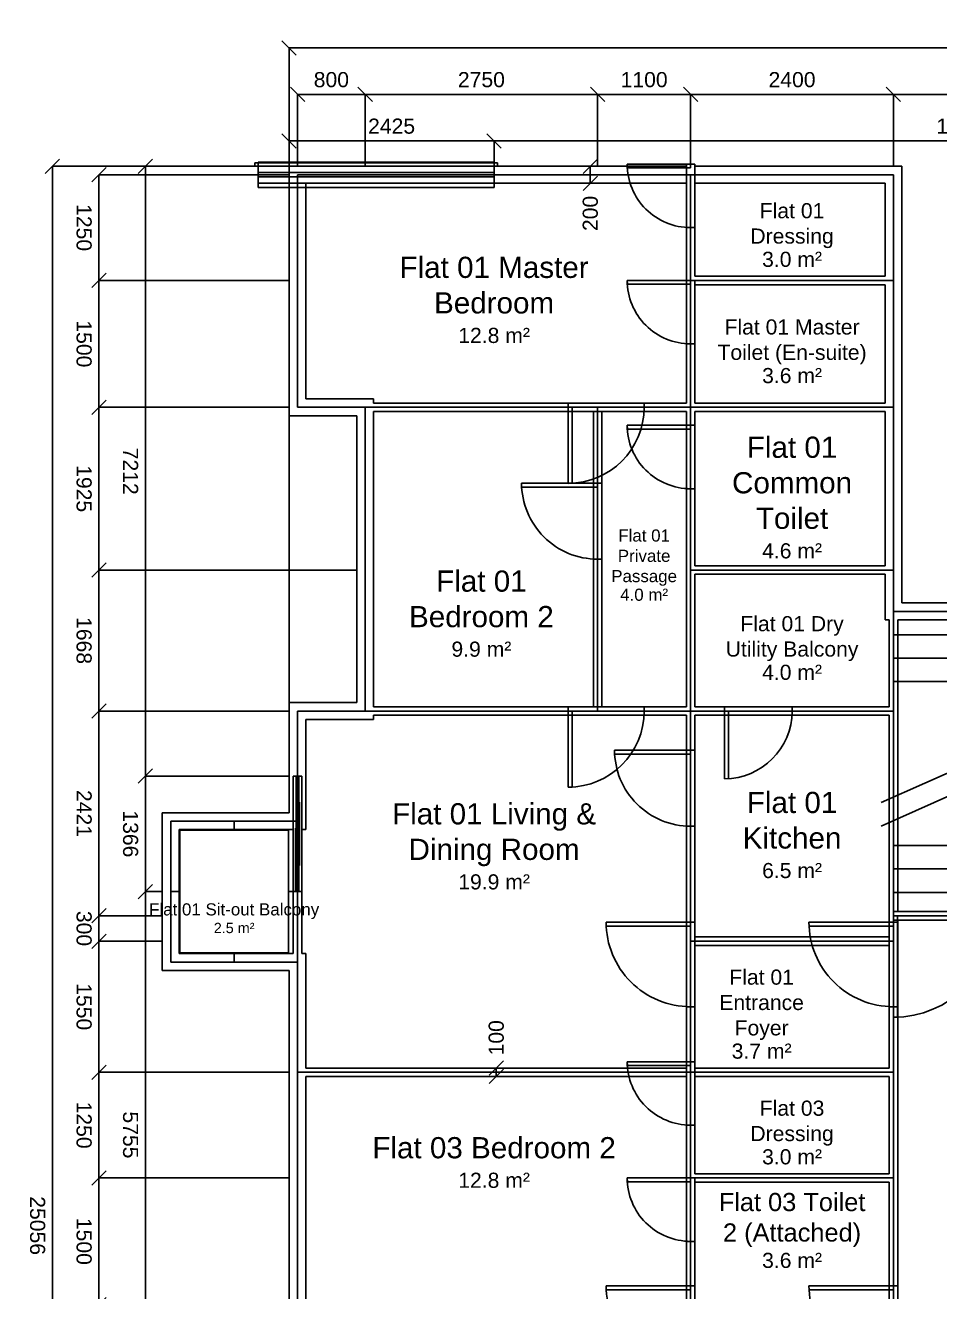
# Model space of a CAD drawing. Header units: millimetres. Extents: x 22480 to 47520, y -48748 to -20305.
# Drawn here: x 22480 to 33296, y -35281 to -20305 of the extents above; entities that cross this region are included whole.
import ezdxf
from ezdxf.enums import TextEntityAlignment as Align

# ---------------------------------------------------------------- set-up
doc = ezdxf.new("R2010")
doc.units = ezdxf.units.MM
for name, color, linetype in [('A-ANNO-DIMS', 2, 'CONTINUOUS'), ('A-ANNO-TEXT', 6, 'CONTINUOUS'), ('A-DOOR', 4, 'CONTINUOUS'), ('A-FLOR', 8, 'CONTINUOUS'), ('A-FLOR-BALC', 8, 'CONTINUOUS'), ('A-FLOR-STRS', 3, 'CONTINUOUS'), ('A-GLAZ', 5, 'CONTINUOUS'), ('A-WALL-EXTR', 7, 'CONTINUOUS'), ('A-WALL-INTR', 7, 'CONTINUOUS')]:
    doc.layers.add(name, color=color, linetype=linetype)
doc.styles.get("Standard").update_dxf_attribs({"font": 'arial.ttf'})
doc.dimstyles.new('ARCHLANG', dxfattribs={"dimtxt": 179, "dimasz": 0.18, "dimexe": 0.18, "dimexo": 0, "dimgap": 0.09, "dimtad": 0, "dimtih": 1, "dimtoh": 1, "dimdec": 0, "dimzin": 0, "dimdsep": 46, "dimtsz": 120, "dimcen": 0.09, "dimadec": 0, "dimazin": 0, "dimtfac": 1, "dimtdec": 4, "dimtofl": 0, "dimtmove": 0, "dimatfit": 3, "dimfxl": 1, "dimtolj": 1, "dimtzin": 0, "dimarcsym": 0})

# ---------------------------------------------------------------- blocks, each defined once
blk = doc.blocks.new('DOOR-HINGED-1000')
at = {"layer": 'A-DOOR'}
for p, q in [((500, 50), (-500, 50)), ((-500, 50), (-500, -50)), ((-500, 0), (-500, -1000)), ((-453.2, 0), (-500, 0)), ((-453.2, -998.9043), (-453.2, 0)), ((500, -50), (500, 50)), ((-500, -50), (500, -50)), ((-500, -1000), (-453.2, -998.9043))]:
    blk.add_line(p, q, dxfattribs=at)
blk.add_arc((-500, 0), 1000, 270, 0, dxfattribs=at)
blk = doc.blocks.new('DOOR-HINGED-900')
at = {"layer": 'A-DOOR'}
for p, q in [((450, 50), (-450, 50)), ((-450, 50), (-450, -50)), ((-450, 0), (-450, -900)), ((-403.2, 0), (-450, 0)), ((-403.2, -898.7824), (-403.2, 0)), ((450, -50), (450, 50)), ((-450, -50), (450, -50)), ((-450, -900), (-403.2, -898.7824))]:
    blk.add_line(p, q, dxfattribs=at)
blk.add_arc((-450, 0), 900, 270, 0, dxfattribs=at)
blk = doc.blocks.new('DOOR-HINGED-800')
at = {"layer": 'A-DOOR'}
for p, q in [((400, 50), (-400, 50)), ((-400, 50), (-400, -50)), ((-400, 0), (-400, -800)), ((-353.2, 0), (-400, 0)), ((-353.2, -798.6299), (-353.2, 0)), ((400, -50), (400, 50)), ((-400, -50), (400, -50)), ((-400, -800), (-353.2, -798.6299))]:
    blk.add_line(p, q, dxfattribs=at)
blk.add_arc((-400, 0), 800, 270, 0, dxfattribs=at)
blk = doc.blocks.new('DOOR-HINGED-750')
at = {"layer": 'A-DOOR'}
for p, q in [((375, 50), (-375, 50)), ((-375, 50), (-375, -50)), ((-375, 0), (-375, -750)), ((-330, 0), (-375, 0)), ((-330, -748.6488), (-330, 0)), ((375, -50), (375, 50)), ((-375, -50), (375, -50)), ((-375, -750), (-330, -748.6488))]:
    blk.add_line(p, q, dxfattribs=at)
blk.add_arc((-375, 0), 750, 270, 0, dxfattribs=at)
blk = doc.blocks.new('DOOR-SLIDING-1366')
at = {"layer": 'A-DOOR'}
for p, q in [((683, 50), (-683, 50)), ((-683, 50), (-683, -50)), ((-683, 15), (683, 15)), ((-375.65, 25), (375.65, 25)), ((-375.65, 5), (-375.65, 25)), ((375.65, 5), (-375.65, 5)), ((375.65, 25), (375.65, 5)), ((683, -50), (683, 50)), ((-683, -15), (683, -15)), ((-683, -50), (683, -50)), ((-68.3, -5), (683, -5)), ((-68.3, -25), (-68.3, -5)), ((683, -25), (-68.3, -25)), ((683, -5), (683, -25))]:
    blk.add_line(p, q, dxfattribs=at)
blk = doc.blocks.new('DOOR-HINGED-1200')
at = {"layer": 'A-DOOR'}
for p, q in [((600, 50), (-600, 50)), ((-600, 50), (-600, -50)), ((-600, 0), (-600, -1200)), ((-553.2, 0), (-600, 0)), ((-553.2, -1199.0871), (-553.2, 0)), ((600, -50), (600, 50)), ((-600, -50), (600, -50)), ((-600, -1200), (-553.2, -1199.0871))]:
    blk.add_line(p, q, dxfattribs=at)
blk.add_arc((-600, 0), 1200, 270, 0, dxfattribs=at)
blk = doc.blocks.new('WINDOW-2790')
at = {"layer": 'A-GLAZ'}
for p, q in [((1395, 150), (-1395, 150)), ((-1395, 150), (-1395, -150)), ((1395, -150), (1395, 150)), ((-1435, 100), (-1435, 140)), ((-1435, 140), (1435, 140)), ((1435, 100), (-1435, 100)), ((-1395, 100), (1395, 100)), ((-1395, 25), (1395, 25)), ((1435, 140), (1435, 100)), ((-1395, -25), (1395, -25)), ((-1395, -100), (1395, -100)), ((-1395, -150), (1395, -150))]:
    blk.add_line(p, q, dxfattribs=at)
blk = doc.blocks.new('*D15')
at = {"layer": 'A-ANNO-DIMS'}
for p, q in [((23815.1472, -22056.8528), (23984.8528, -21887.1472)), ((25600, -21972), (23900, -21972)), ((23900, -21972), (23900, -29184)), ((23815.1472, -29268.8528), (23984.8528, -29099.1472)), ((25600, -29184), (23900, -29184))]:
    blk.add_line(p, q, dxfattribs=at)
blk.add_text('7212', height=179, rotation=270, dxfattribs=at).set_placement((23725, -25578), align=Align.MIDDLE_CENTER)
blk = doc.blocks.new('*D16')
at = {"layer": 'A-ANNO-DIMS'}
for p, q in [((23815.1472, -29268.8528), (23984.8528, -29099.1472)), ((25600, -29184), (23900, -29184)), ((23900, -29184), (23900, -30550)), ((23815.1472, -30634.8528), (23984.8528, -30465.1472)), ((24100, -30550), (23900, -30550))]:
    blk.add_line(p, q, dxfattribs=at)
blk.add_text('1366', height=179, rotation=270, dxfattribs=at).set_placement((23725, -29867), align=Align.MIDDLE_CENTER)
blk = doc.blocks.new('*D17')
at = {"layer": 'A-ANNO-DIMS'}
for p, q in [((23815.1472, -30634.8528), (23984.8528, -30465.1472)), ((24100, -30550), (23900, -30550)), ((23900, -30550), (23900, -36305)), ((23815.1472, -36389.8528), (23984.8528, -36220.1472)), ((25600, -36305), (23900, -36305))]:
    blk.add_line(p, q, dxfattribs=at)
blk.add_text('5755', height=179, rotation=270, dxfattribs=at).set_placement((23725, -33427.5), align=Align.MIDDLE_CENTER)
blk = doc.blocks.new('*D20')
at = {"layer": 'A-ANNO-DIMS'}
for p, q in [((23265.1472, -22156.8528), (23434.8528, -21987.1472)), ((25600, -22072), (23350, -22072)), ((23350, -22072), (23350, -23322)), ((23265.1472, -23406.8528), (23434.8528, -23237.1472)), ((25600, -23322), (23350, -23322))]:
    blk.add_line(p, q, dxfattribs=at)
blk.add_text('1250', height=179, rotation=270, dxfattribs=at).set_placement((23175, -22697), align=Align.MIDDLE_CENTER)
blk = doc.blocks.new('*D21')
at = {"layer": 'A-ANNO-DIMS'}
for p, q in [((23265.1472, -23406.8528), (23434.8528, -23237.1472)), ((25600, -23322), (23350, -23322)), ((23350, -23322), (23350, -24822)), ((23265.1472, -24906.8528), (23434.8528, -24737.1472)), ((25600, -24822), (23350, -24822))]:
    blk.add_line(p, q, dxfattribs=at)
blk.add_text('1500', height=179, rotation=270, dxfattribs=at).set_placement((23175, -24072), align=Align.MIDDLE_CENTER)
blk = doc.blocks.new('*D22')
at = {"layer": 'A-ANNO-DIMS'}
for p, q in [((23265.1472, -24906.8528), (23434.8528, -24737.1472)), ((25600, -24822), (23350, -24822)), ((23350, -24822), (23350, -26747)), ((23265.1472, -26831.8528), (23434.8528, -26662.1472)), ((26400, -26747), (23350, -26747))]:
    blk.add_line(p, q, dxfattribs=at)
blk.add_text('1925', height=179, rotation=270, dxfattribs=at).set_placement((23175, -25784.5), align=Align.MIDDLE_CENTER)
blk = doc.blocks.new('*D23')
at = {"layer": 'A-ANNO-DIMS'}
for p, q in [((23265.1472, -26831.8528), (23434.8528, -26662.1472)), ((26400, -26747), (23350, -26747)), ((23350, -26747), (23350, -28415)), ((23265.1472, -28499.8528), (23434.8528, -28330.1472)), ((25600, -28415), (23350, -28415))]:
    blk.add_line(p, q, dxfattribs=at)
blk.add_text('1668', height=179, rotation=270, dxfattribs=at).set_placement((23175, -27581), align=Align.MIDDLE_CENTER)
blk = doc.blocks.new('*D24')
at = {"layer": 'A-ANNO-DIMS'}
for p, q in [((23265.1472, -28499.8528), (23434.8528, -28330.1472)), ((25600, -28415), (23350, -28415)), ((23350, -28415), (23350, -30836)), ((23265.1472, -30920.8528), (23434.8528, -30751.1472)), ((24100, -30836), (23350, -30836))]:
    blk.add_line(p, q, dxfattribs=at)
blk.add_text('2421', height=179, rotation=270, dxfattribs=at).set_placement((23175, -29625.5), align=Align.MIDDLE_CENTER)
blk = doc.blocks.new('*D25')
at = {"layer": 'A-ANNO-DIMS'}
for p, q in [((23265.1472, -30920.8528), (23434.8528, -30751.1472)), ((24100, -30836), (23350, -30836)), ((23350, -30836), (23350, -31136)), ((23265.1472, -31220.8528), (23434.8528, -31051.1472)), ((24100, -31136), (23350, -31136))]:
    blk.add_line(p, q, dxfattribs=at)
blk.add_text('300', height=179, rotation=270, dxfattribs=at).set_placement((23175, -30986), align=Align.MIDDLE_CENTER)
blk = doc.blocks.new('*D26')
at = {"layer": 'A-ANNO-DIMS'}
for p, q in [((23265.1472, -31220.8528), (23434.8528, -31051.1472)), ((24100, -31136), (23350, -31136)), ((23350, -31136), (23350, -32686)), ((23265.1472, -32770.8528), (23434.8528, -32601.1472)), ((25600, -32686), (23350, -32686))]:
    blk.add_line(p, q, dxfattribs=at)
blk.add_text('1550', height=179, rotation=270, dxfattribs=at).set_placement((23175, -31911), align=Align.MIDDLE_CENTER)
blk = doc.blocks.new('*D27')
at = {"layer": 'A-ANNO-DIMS'}
for p, q in [((23265.1472, -32770.8528), (23434.8528, -32601.1472)), ((25600, -32686), (23350, -32686)), ((23350, -32686), (23350, -33936)), ((23265.1472, -34020.8528), (23434.8528, -33851.1472)), ((25600, -33936), (23350, -33936))]:
    blk.add_line(p, q, dxfattribs=at)
blk.add_text('1250', height=179, rotation=270, dxfattribs=at).set_placement((23175, -33311), align=Align.MIDDLE_CENTER)
blk = doc.blocks.new('*D28')
at = {"layer": 'A-ANNO-DIMS'}
for p, q in [((23265.1472, -34020.8528), (23434.8528, -33851.1472)), ((25600, -33936), (23350, -33936)), ((23350, -33936), (23350, -35436)), ((23265.1472, -35520.8528), (23434.8528, -35351.1472)), ((25600, -35436), (23350, -35436))]:
    blk.add_line(p, q, dxfattribs=at)
blk.add_text('1500', height=179, rotation=270, dxfattribs=at).set_placement((23175, -34686), align=Align.MIDDLE_CENTER)
blk = doc.blocks.new('*D36')
at = {"layer": 'A-ANNO-DIMS'}
for p, q in [((22715.1472, -22056.8528), (22884.8528, -21887.1472)), ((25600, -21972), (22800, -21972)), ((22800, -21972), (22800, -47028)), ((22715.1472, -47112.8528), (22884.8528, -46943.1472)), ((25600, -47028), (22800, -47028))]:
    blk.add_line(p, q, dxfattribs=at)
blk.add_text('25056', height=179, rotation=270, dxfattribs=at).set_placement((22625, -34500), align=Align.MIDDLE_CENTER)
blk = doc.blocks.new('*D37')
at = {"layer": 'A-ANNO-DIMS'}
for p, q in [((25515.1472, -21587.1472), (25684.8528, -21756.8528)), ((25600, -29617), (25600, -21672)), ((28025, -21672), (25600, -21672)), ((27940.1472, -21587.1472), (28109.8528, -21756.8528)), ((28025, -21972), (28025, -21672))]:
    blk.add_line(p, q, dxfattribs=at)
blk.add_text('2425', height=179, dxfattribs=at).set_placement((26812.5, -21497), align=Align.MIDDLE_CENTER)
blk = doc.blocks.new('*D38')
at = {"layer": 'A-ANNO-DIMS'}
for p, q in [((27940.1472, -21587.1472), (28109.8528, -21756.8528)), ((28025, -21972), (28025, -21672)), ((39185, -21672), (28025, -21672)), ((39100.1472, -21587.1472), (39269.8528, -21756.8528)), ((39185, -21972), (39185, -21672))]:
    blk.add_line(p, q, dxfattribs=at)
blk.add_text('11160', height=179, dxfattribs=at).set_placement((33605, -21497), align=Align.MIDDLE_CENTER)
blk = doc.blocks.new('*D41')
at = {"layer": 'A-ANNO-DIMS'}
for p, q in [((25615.1472, -21037.1472), (25784.8528, -21206.8528)), ((26415.1472, -21037.1472), (26584.8528, -21206.8528)), ((25700, -21972), (25700, -21122)), ((26500, -21122), (25700, -21122)), ((26500, -21972), (26500, -21122))]:
    blk.add_line(p, q, dxfattribs=at)
blk.add_text('800', height=179, dxfattribs=at).set_placement((26100, -20947), align=Align.MIDDLE_CENTER)
blk = doc.blocks.new('*D42')
at = {"layer": 'A-ANNO-DIMS'}
for p, q in [((26415.1472, -21037.1472), (26584.8528, -21206.8528)), ((29165.1472, -21037.1472), (29334.8528, -21206.8528)), ((26500, -21972), (26500, -21122)), ((29250, -21122), (26500, -21122)), ((29250, -21972), (29250, -21122))]:
    blk.add_line(p, q, dxfattribs=at)
blk.add_text('2750', height=179, dxfattribs=at).set_placement((27875, -20947), align=Align.MIDDLE_CENTER)
blk = doc.blocks.new('*D43')
at = {"layer": 'A-ANNO-DIMS'}
for p, q in [((29165.1472, -21037.1472), (29334.8528, -21206.8528)), ((30265.1472, -21037.1472), (30434.8528, -21206.8528)), ((29250, -21972), (29250, -21122)), ((30350, -21122), (29250, -21122)), ((30350, -21972), (30350, -21122))]:
    blk.add_line(p, q, dxfattribs=at)
blk.add_text('1100', height=179, dxfattribs=at).set_placement((29800, -20947), align=Align.MIDDLE_CENTER)
blk = doc.blocks.new('*D44')
at = {"layer": 'A-ANNO-DIMS'}
for p, q in [((30265.1472, -21037.1472), (30434.8528, -21206.8528)), ((32665.1472, -21037.1472), (32834.8528, -21206.8528)), ((30350, -21972), (30350, -21122)), ((32750, -21122), (30350, -21122)), ((32750, -21972), (32750, -21122))]:
    blk.add_line(p, q, dxfattribs=at)
blk.add_text('2400', height=179, dxfattribs=at).set_placement((31550, -20947), align=Align.MIDDLE_CENTER)
blk = doc.blocks.new('*D45')
at = {"layer": 'A-ANNO-DIMS'}
for p, q in [((32665.1472, -21037.1472), (32834.8528, -21206.8528)), ((37165.1472, -21037.1472), (37334.8528, -21206.8528)), ((32750, -21972), (32750, -21122)), ((37250, -21122), (32750, -21122)), ((37250, -21972), (37250, -21122))]:
    blk.add_line(p, q, dxfattribs=at)
blk.add_text('4500', height=179, dxfattribs=at).set_placement((35000, -20947), align=Align.MIDDLE_CENTER)
blk = doc.blocks.new('*D50')
at = {"layer": 'A-ANNO-DIMS'}
for p, q in [((25515.1472, -20487.1472), (25684.8528, -20656.8528)), ((44315.1472, -20487.1472), (44484.8528, -20656.8528)), ((25600, -29617), (25600, -20572)), ((44400, -20572), (25600, -20572)), ((44400, -29617), (44400, -20572))]:
    blk.add_line(p, q, dxfattribs=at)
blk.add_text('18800', height=179, dxfattribs=at).set_placement((35000, -20397), align=Align.MIDDLE_CENTER)
blk = doc.blocks.new('*D73')
at = {"layer": 'A-ANNO-DIMS'}
for p, q in [((28134.8528, -32551.1472), (27965.1472, -32720.8528)), ((28050, -32736), (28050, -32636)), ((28134.8528, -32651.1472), (27965.1472, -32820.8528))]:
    blk.add_line(p, q, dxfattribs=at)
blk.add_text('100', height=179, rotation=90, dxfattribs=at).set_placement((28050, -32278.5), align=Align.MIDDLE_CENTER)
blk = doc.blocks.new('*D74')
at = {"layer": 'A-ANNO-DIMS'}
for p, q in [((29247.3528, -21887.1472), (29077.6472, -22056.8528)), ((29162.5, -22172), (29162.5, -21972)), ((29247.3528, -22087.1472), (29077.6472, -22256.8528))]:
    blk.add_line(p, q, dxfattribs=at)
blk.add_text('200', height=179, rotation=90, dxfattribs=at).set_placement((29162.5, -22529.5), align=Align.MIDDLE_CENTER)

msp = doc.modelspace()

# ---------------------------------------------------------------- hatches: boundary and pattern name
at = {"layer": 'A-WALL-EXTR'}
h = msp.add_hatch(dxfattribs=at)
h.set_pattern_fill('ANSI31', color=256, style=0)
h.set_pattern_definition([])
h.paths.add_polyline_path([(24100, -29617), (25600, -29617), (25600, -28315), (26400, -28315), (26400, -24922), (25600, -24922), (25600, -22172), (25800, -22172), (25800, -24722), (26600, -24722), (26600, -28515), (25800, -28515), (25800, -29817), (25750, -29817), (25750, -29184), (25650, -29184), (25650, -29817), (24300, -29817), (24300, -31283), (25800, -31283), (25800, -36911), (25750, -36911), (25750, -36305), (25650, -36305), (25650, -36911), (24300, -36911), (24300, -38698), (25800, -38698), (25800, -40074), (26600, -40074), (26600, -44052), (25800, -44052), (25800, -46828), (25600, -46828), (25600, -43852), (26400, -43852), (26400, -40274), (25600, -40274), (25600, -38898), (24100, -38898), (24100, -36711), (25600, -36711), (25600, -31483), (24100, -31483)], flags=0)
h.paths.add_polyline_path([(28025, -21972), (30300, -21972), (30300, -22172), (28025, -22172)], flags=0)
h.paths.add_polyline_path([(28025, -46828), (32650, -46828), (32650, -40786), (35050, -40786), (35050, -39286), (37350, -39286), (37350, -46828), (39185, -46828), (39185, -47028), (37150, -47028), (37150, -40986), (32850, -40986), (32850, -47028), (28025, -47028)], flags=0)
h.paths.add_polyline_path([(30400, -21972), (32850, -21972), (32850, -27136), (37150, -27136), (37150, -21972), (39185, -21972), (39185, -22172), (37350, -22172), (37350, -28836), (35050, -28836), (35050, -27336), (32650, -27336), (32650, -22172), (30400, -22172)], flags=0)
h.paths.add_polyline_path([(35250, -27336), (35250, -28636), (37150, -28636), (37150, -27336)], flags=0)
h.paths.add_polyline_path([(35250, -39486), (35250, -40786), (37150, -40786), (37150, -39486)], flags=0)
h.paths.add_polyline_path([(41975, -21972), (44400, -21972), (44400, -24922), (43600, -24922), (43600, -28315), (44400, -28315), (44400, -29617), (45900, -29617), (45900, -31483), (44400, -31483), (44400, -36711), (45900, -36711), (45900, -38898), (44400, -38898), (44400, -40274), (43600, -40274), (43600, -43852), (44400, -43852), (44400, -47028), (41975, -47028), (41975, -46828), (44200, -46828), (44200, -44052), (43400, -44052), (43400, -40074), (44200, -40074), (44200, -38698), (45700, -38698), (45700, -36911), (44350, -36911), (44350, -36305), (44250, -36305), (44250, -36911), (44200, -36911), (44200, -31283), (45700, -31283), (45700, -29817), (44350, -29817), (44350, -29184), (44250, -29184), (44250, -29817), (44200, -29817), (44200, -28515), (43400, -28515), (43400, -24722), (44200, -24722), (44200, -22172), (41975, -22172)], flags=0)
at = {"layer": 'A-WALL-INTR'}
h = msp.add_hatch(dxfattribs=at)
h.set_pattern_fill('ANSI31', color=256, style=0)
h.set_pattern_definition([])
h.paths.add_polyline_path([(25650, -30550), (25750, -30550), (25750, -31283), (25650, -31283)], flags=0)
h.paths.add_polyline_path([(25650, -37805), (25750, -37805), (25750, -38698), (25650, -38698)], flags=0)
h.paths.add_polyline_path([(25800, -32636), (30300, -32636), (30300, -32736), (25800, -32736)], flags=0)
h.paths.add_polyline_path([(25800, -35386), (27125, -35386), (27125, -35486), (25800, -35486)], flags=0)
h.paths.add_polyline_path([(26600, -24772), (28900, -24772), (28900, -24872), (26600, -24872)], flags=0)
h.paths.add_polyline_path([(26600, -28365), (28900, -28365), (28900, -28465), (26600, -28465)], flags=0)
h.paths.add_polyline_path([(26600, -40124), (28900, -40124), (28900, -40224), (26600, -40224)], flags=0)
h.paths.add_polyline_path([(26600, -43902), (28900, -43902), (28900, -44002), (26600, -44002)], flags=0)
h.paths.add_polyline_path([(28025, -35386), (30300, -35386), (30300, -35486), (28025, -35486)], flags=0)
h.paths.add_polyline_path([(29200, -24872), (29300, -24872), (29300, -25718), (29200, -25718)], flags=0)
h.paths.add_polyline_path([(29200, -26618), (29300, -26618), (29300, -28365), (29200, -28365)], flags=0)
h.paths.add_polyline_path([(29200, -40224), (29300, -40224), (29300, -41163), (29200, -41163)], flags=0)
h.paths.add_polyline_path([(29200, -42063), (29300, -42063), (29300, -43902), (29200, -43902)], flags=0)
h.paths.add_polyline_path([(29800, -24772), (30300, -24772), (30300, -24072), (30400, -24072), (30400, -24772), (32650, -24772), (32650, -24872), (30400, -24872), (30400, -25035), (30300, -25035), (30300, -24872), (29800, -24872)], flags=0)
h.paths.add_polyline_path([(29800, -28365), (30300, -28365), (30300, -25785), (30400, -25785), (30400, -26697), (32650, -26697), (32650, -26797), (30400, -26797), (30400, -28365), (30750, -28365), (30750, -28465), (30400, -28465), (30400, -28876), (30300, -28876), (30300, -28465), (29800, -28465)], flags=0)
h.paths.add_polyline_path([(29800, -40124), (30300, -40124), (30300, -38580), (30400, -38580), (30400, -40124), (30750, -40124), (30750, -40224), (30400, -40224), (30400, -41904), (32650, -41904), (32650, -42004), (30400, -42004), (30400, -42203), (30300, -42203), (30300, -40224), (29800, -40224)], flags=0)
h.paths.add_polyline_path([(29800, -43902), (30300, -43902), (30300, -42953), (30400, -42953), (30400, -43902), (32650, -43902), (32650, -44002), (30400, -44002), (30400, -43952), (30300, -43952), (30300, -44002), (29800, -44002)], flags=0)
h.paths.add_polyline_path([(30300, -22697), (30400, -22697), (30400, -23272), (32650, -23272), (32650, -23372), (30400, -23372), (30400, -23322), (30300, -23322)], flags=0)
h.paths.add_polyline_path([(30300, -29776), (30400, -29776), (30400, -30911), (30300, -30911)], flags=0)
h.paths.add_polyline_path([(30300, -31911), (30400, -31911), (30400, -32561), (30300, -32561)], flags=0)
h.paths.add_polyline_path([(30300, -33311), (30400, -33311), (30400, -33886), (32700, -33886), (32700, -32736), (30400, -32736), (30400, -32636), (32700, -32636), (32700, -31911), (32800, -31911), (32800, -35211), (32700, -35211), (32700, -33986), (30400, -33986), (30400, -33936), (30300, -33936)], flags=0)
h.paths.add_polyline_path([(30300, -34686), (30400, -34686), (30400, -35211), (30300, -35211)], flags=0)
h.paths.add_polyline_path([(30300, -36211), (30400, -36211), (30400, -36936), (32700, -36936), (32700, -36211), (32800, -36211), (32800, -37236), (32750, -37236), (32750, -37336), (32800, -37336), (32800, -40786), (32700, -40786), (32700, -40224), (31550, -40224), (31550, -40124), (32700, -40124), (32700, -37036), (30400, -37036), (30400, -37680), (30300, -37680)], flags=0)
h.paths.add_polyline_path([(30300, -44702), (30400, -44702), (30400, -45402), (32650, -45402), (32650, -45502), (30400, -45502), (30400, -45440), (30300, -45440)], flags=0)
h.paths.add_polyline_path([(30300, -46190), (30400, -46190), (30400, -46828), (30300, -46828)], flags=0)
h.paths.add_polyline_path([(30400, -31086), (32700, -31086), (32700, -31186), (30400, -31186)], flags=0)
h.paths.add_polyline_path([(30400, -35386), (32700, -35386), (32700, -35486), (30400, -35486)], flags=0)
h.paths.add_polyline_path([(31550, -28365), (32700, -28365), (32700, -27336), (32800, -27336), (32800, -30786), (32750, -30786), (32750, -30886), (32800, -30886), (32800, -30911), (32700, -30911), (32700, -28465), (31550, -28465)], flags=0)
h.paths.add_polyline_path([(33950, -30786), (35100, -30786), (35100, -28836), (35200, -28836), (35200, -30886), (33950, -30886)], flags=0)
h.paths.add_polyline_path([(33950, -37236), (35200, -37236), (35200, -39286), (35100, -39286), (35100, -37336), (33950, -37336)], flags=0)
h.paths.add_polyline_path([(36200, -30786), (37200, -30786), (37200, -28836), (37300, -28836), (37300, -30911), (37200, -30911), (37200, -30886), (36200, -30886)], flags=0)
h.paths.add_polyline_path([(36200, -37236), (37200, -37236), (37200, -36211), (37300, -36211), (37300, -36936), (39600, -36936), (39600, -36211), (39700, -36211), (39700, -37680), (39600, -37680), (39600, -37036), (37300, -37036), (37300, -39286), (37200, -39286), (37200, -37336), (36200, -37336)], flags=0)
h.paths.add_polyline_path([(37200, -31911), (37300, -31911), (37300, -32636), (39600, -32636), (39600, -32736), (37300, -32736), (37300, -33886), (39600, -33886), (39600, -33311), (39700, -33311), (39700, -33936), (39600, -33936), (39600, -33986), (37300, -33986), (37300, -35211), (37200, -35211)], flags=0)
h.paths.add_polyline_path([(37300, -31086), (39600, -31086), (39600, -31186), (37300, -31186)], flags=0)
h.paths.add_polyline_path([(37300, -35386), (39600, -35386), (39600, -35486), (37300, -35486)], flags=0)
h.paths.add_polyline_path([(37350, -23272), (39600, -23272), (39600, -22697), (39700, -22697), (39700, -23322), (39600, -23322), (39600, -23372), (37350, -23372)], flags=0)
h.paths.add_polyline_path([(37350, -24772), (39300, -24772), (39300, -24872), (37350, -24872)], flags=0)
h.paths.add_polyline_path([(37350, -26697), (39600, -26697), (39600, -25785), (39700, -25785), (39700, -28365), (39600, -28365), (39600, -26797), (37350, -26797)], flags=0)
h.paths.add_polyline_path([(37350, -28365), (37650, -28365), (37650, -28465), (37350, -28465)], flags=0)
h.paths.add_polyline_path([(37350, -40124), (37650, -40124), (37650, -40224), (37350, -40224)], flags=0)
h.paths.add_polyline_path([(37350, -41904), (39600, -41904), (39600, -40224), (39700, -40224), (39700, -42203), (39600, -42203), (39600, -42004), (37350, -42004)], flags=0)
h.paths.add_polyline_path([(37350, -43902), (39300, -43902), (39300, -44002), (37350, -44002)], flags=0)
h.paths.add_polyline_path([(37350, -45402), (39600, -45402), (39600, -44702), (39700, -44702), (39700, -45440), (39600, -45440), (39600, -45502), (37350, -45502)], flags=0)
h.paths.add_polyline_path([(38450, -28365), (39300, -28365), (39300, -28465), (38450, -28465)], flags=0)
h.paths.add_polyline_path([(38450, -40124), (39300, -40124), (39300, -40224), (38450, -40224)], flags=0)
h.paths.add_polyline_path([(39600, -24072), (39700, -24072), (39700, -24772), (39600, -24772)], flags=0)
h.paths.add_polyline_path([(39600, -24872), (39700, -24872), (39700, -25035), (39600, -25035)], flags=0)
h.paths.add_polyline_path([(39600, -28465), (39700, -28465), (39700, -28876), (39600, -28876)], flags=0)
h.paths.add_polyline_path([(39600, -29776), (39700, -29776), (39700, -30911), (39600, -30911)], flags=0)
h.paths.add_polyline_path([(39600, -31911), (39700, -31911), (39700, -32561), (39600, -32561)], flags=0)
h.paths.add_polyline_path([(39600, -34686), (39700, -34686), (39700, -35211), (39600, -35211)], flags=0)
h.paths.add_polyline_path([(39600, -38580), (39700, -38580), (39700, -40124), (39600, -40124)], flags=0)
h.paths.add_polyline_path([(39600, -42953), (39700, -42953), (39700, -43902), (39600, -43902)], flags=0)
h.paths.add_polyline_path([(39600, -46190), (39700, -46190), (39700, -46828), (39600, -46828)], flags=0)
h.paths.add_polyline_path([(39700, -32636), (44200, -32636), (44200, -32736), (39700, -32736)], flags=0)
h.paths.add_polyline_path([(39700, -35386), (41075, -35386), (41075, -35486), (39700, -35486)], flags=0)
h.paths.add_polyline_path([(40200, -24772), (43400, -24772), (43400, -24872), (40800, -24872), (40800, -25718), (40700, -25718), (40700, -24872), (40200, -24872)], flags=0)
h.paths.add_polyline_path([(40200, -28365), (40700, -28365), (40700, -26618), (40800, -26618), (40800, -28365), (43400, -28365), (43400, -28465), (40200, -28465)], flags=0)
h.paths.add_polyline_path([(40200, -40124), (43400, -40124), (43400, -40224), (40800, -40224), (40800, -41163), (40700, -41163), (40700, -40224), (40200, -40224)], flags=0)
h.paths.add_polyline_path([(40200, -43902), (40700, -43902), (40700, -42063), (40800, -42063), (40800, -43902), (43400, -43902), (43400, -44002), (40200, -44002)], flags=0)
h.paths.add_polyline_path([(41975, -35386), (44200, -35386), (44200, -35486), (41975, -35486)], flags=0)
h.paths.add_polyline_path([(44250, -30550), (44350, -30550), (44350, -31283), (44250, -31283)], flags=0)
h.paths.add_polyline_path([(44250, -37805), (44350, -37805), (44350, -38698), (44250, -38698)], flags=0)

# ---------------------------------------------------------------- linework, layer by layer
at = {"layer": 'A-FLOR'}
for p, q in [((25700, -22072), (30350, -22072)), ((25700, -24822), (25700, -22072)), ((30350, -22072), (30350, -24822)), ((30350, -22072), (32750, -22072)), ((30350, -23322), (30350, -22072)), ((32750, -22072), (32750, -23322)), ((30350, -23322), (32750, -23322)), ((30350, -24822), (30350, -23322)), ((32750, -23322), (30350, -23322)), ((32750, -23322), (32750, -24822)), ((30350, -24822), (25700, -24822)), ((26500, -24822), (29250, -24822)), ((26500, -28415), (26500, -24822)), ((29250, -24822), (29250, -28415)), ((29250, -24822), (30350, -24822)), ((29250, -28415), (29250, -24822)), ((30350, -24822), (30350, -28415)), ((30350, -24822), (32750, -24822)), ((30350, -26747), (30350, -24822)), ((32750, -24822), (30350, -24822)), ((32750, -24822), (32750, -26747)), ((30350, -26747), (32750, -26747)), ((30350, -28415), (30350, -26747)), ((32750, -26747), (30350, -26747)), ((32750, -26747), (32750, -28415)), ((25700, -28415), (30350, -28415)), ((25700, -32686), (25700, -28415)), ((29250, -28415), (26500, -28415)), ((30350, -28415), (29250, -28415)), ((30350, -28415), (32750, -28415)), ((30350, -31136), (30350, -28415)), ((30350, -28415), (30350, -32686)), ((32750, -28415), (30350, -28415)), ((32750, -28415), (32750, -31136)), ((32750, -30836), (37250, -30836)), ((32750, -37286), (32750, -30836)), ((30350, -31136), (32750, -31136)), ((30350, -32686), (30350, -31136)), ((32750, -31136), (30350, -31136)), ((32750, -31136), (32750, -32686)), ((30350, -32686), (25700, -32686)), ((25700, -32686), (30350, -32686)), ((25700, -35436), (25700, -32686)), ((32750, -32686), (30350, -32686)), ((30350, -32686), (30350, -35436)), ((30350, -32686), (32750, -32686)), ((30350, -33936), (30350, -32686)), ((32750, -32686), (32750, -33936)), ((30350, -33936), (32750, -33936)), ((30350, -35436), (30350, -33936)), ((32750, -33936), (30350, -33936)), ((32750, -33936), (32750, -35436))]:
    msp.add_line(p, q, dxfattribs=at)
at = {"layer": 'A-FLOR-BALC'}
for p, q in [((24200, -29717), (25700, -29717)), ((24200, -31383), (24200, -29717)), ((24200, -29717), (25700, -29717)), ((24200, -31383), (24200, -29717)), ((24200, -29717), (25700, -29717)), ((24200, -29717), (24200, -29825)), ((24200, -29717), (24200, -31383)), ((24200, -29717), (24308, -29717)), ((24950, -29717), (24950, -29825)), ((25700, -29717), (25592, -29717)), ((25700, -29717), (25700, -31383)), ((25700, -29717), (25700, -31383)), ((25700, -29717), (25700, -29825)), ((25700, -29717), (25700, -31383)), ((24308, -29825), (25592, -29825)), ((24308, -29825), (24308, -31275)), ((25592, -29825), (25592, -31275)), ((24200, -30550), (24308, -30550)), ((25700, -30550), (25592, -30550)), ((24200, -31383), (24200, -31275)), ((24308, -31275), (25592, -31275)), ((24950, -31383), (24950, -31275)), ((25700, -31383), (25700, -31275)), ((25700, -31383), (24200, -31383)), ((25700, -31383), (24200, -31383)), ((24200, -31383), (25700, -31383)), ((24200, -31383), (24308, -31383)), ((25700, -31383), (25592, -31383))]:
    msp.add_line(p, q, dxfattribs=at)
at = {"layer": 'A-FLOR-STRS'}
for p, q in [((32750, -27236), (35150, -27236)), ((32750, -30836), (32750, -27236)), ((32750, -27512.9), (35150, -27512.9)), ((32750, -27789.8), (35150, -27789.8)), ((32750, -28066.8), (35150, -28066.8)), ((32606, -29497.5), (35294, -28297.5)), ((32606, -29774.5), (35294, -28574.5)), ((32750, -30005.2), (35150, -30005.2)), ((32750, -30282.2), (35150, -30282.2)), ((32750, -30559.1), (35150, -30559.1)), ((35150, -30836), (32750, -30836))]:
    msp.add_line(p, q, dxfattribs=at)
at = {"layer": 'A-WALL-EXTR'}
for p, q in [((28025, -21972), (30300, -21972)), ((28025, -22172), (28025, -21972)), ((30300, -21972), (30300, -22172)), ((30400, -22172), (30400, -21972)), ((30400, -21972), (32850, -21972)), ((32850, -21972), (32850, -27136)), ((25600, -24922), (25600, -22172)), ((25600, -22172), (25800, -22172)), ((25800, -22172), (25800, -24722)), ((30300, -22172), (28025, -22172)), ((32650, -22172), (30400, -22172)), ((32650, -23272), (32650, -22172)), ((32650, -24772), (32650, -23372)), ((25800, -24722), (26600, -24722)), ((26600, -24722), (26600, -24772)), ((26400, -24922), (25600, -24922)), ((26400, -28315), (26400, -24922)), ((26600, -24872), (26600, -28365)), ((32650, -26697), (32650, -24872)), ((32650, -27336), (32650, -26797)), ((32850, -27136), (37150, -27136)), ((32700, -27336), (32650, -27336)), ((35050, -27336), (32800, -27336)), ((25600, -29617), (25600, -28315)), ((25600, -28315), (26400, -28315)), ((26600, -28515), (25800, -28515)), ((25800, -28515), (25800, -29817)), ((26600, -28465), (26600, -28515)), ((25750, -29184), (25650, -29184)), ((25650, -29184), (25650, -29817)), ((25750, -29817), (25750, -29184)), ((24100, -31483), (24100, -29617)), ((24100, -29617), (25600, -29617)), ((25650, -29817), (24300, -29817)), ((24300, -29817), (24300, -31283)), ((25800, -29817), (25750, -29817)), ((24300, -31283), (25650, -31283)), ((25750, -31283), (25800, -31283)), ((25800, -31283), (25800, -32636)), ((25600, -31483), (24100, -31483)), ((25600, -36711), (25600, -31483)), ((25800, -32736), (25800, -35386))]:
    msp.add_line(p, q, dxfattribs=at)
at = {"layer": 'A-WALL-INTR'}
for p, q in [((30300, -23322), (30300, -22697)), ((30300, -22697), (30400, -22697)), ((30400, -22697), (30400, -23272)), ((30400, -23322), (30300, -23322)), ((30400, -23272), (32650, -23272)), ((30400, -23372), (30400, -23322)), ((32650, -23372), (30400, -23372)), ((30300, -24772), (30300, -24072)), ((30300, -24072), (30400, -24072)), ((30400, -24072), (30400, -24772)), ((26600, -24772), (28900, -24772)), ((28900, -24772), (28900, -24872)), ((29800, -24872), (29800, -24772)), ((29800, -24772), (30300, -24772)), ((30400, -24772), (32650, -24772)), ((28900, -24872), (26600, -24872)), ((29200, -24872), (29300, -24872)), ((29200, -25718), (29200, -24872)), ((29300, -24872), (29300, -25718)), ((30300, -24872), (29800, -24872)), ((30300, -25035), (30300, -24872)), ((32650, -24872), (30400, -24872)), ((30400, -24872), (30400, -25035)), ((30400, -25035), (30300, -25035)), ((29300, -25718), (29200, -25718)), ((30300, -28365), (30300, -25785)), ((30300, -25785), (30400, -25785)), ((30400, -25785), (30400, -26697)), ((29200, -26618), (29300, -26618)), ((29200, -28365), (29200, -26618)), ((29300, -26618), (29300, -28365)), ((30400, -26697), (32650, -26697)), ((32650, -26797), (30400, -26797)), ((30400, -26797), (30400, -28365)), ((32700, -28365), (32700, -27336)), ((32800, -27336), (32800, -30786)), ((26600, -28365), (28900, -28365)), ((28900, -28365), (28900, -28465)), ((29300, -28365), (29200, -28365)), ((29800, -28465), (29800, -28365)), ((29800, -28365), (30300, -28365)), ((30400, -28365), (30750, -28365)), ((30750, -28365), (30750, -28465)), ((31550, -28465), (31550, -28365)), ((31550, -28365), (32700, -28365)), ((28900, -28465), (26600, -28465)), ((30300, -28465), (29800, -28465)), ((30300, -28876), (30300, -28465)), ((30750, -28465), (30400, -28465)), ((30400, -28465), (30400, -28876)), ((32700, -28465), (31550, -28465)), ((32700, -30911), (32700, -28465)), ((30400, -28876), (30300, -28876)), ((30300, -29776), (30400, -29776)), ((30300, -30911), (30300, -29776)), ((30400, -29776), (30400, -30911)), ((25650, -31283), (25650, -30550)), ((25650, -30550), (25750, -30550)), ((25750, -30550), (25750, -31283)), ((32800, -30786), (32750, -30786)), ((32750, -30786), (32750, -30886)), ((30400, -30911), (30300, -30911)), ((32800, -30911), (32700, -30911)), ((32750, -30886), (32800, -30886)), ((32800, -30886), (32800, -30911)), ((30400, -31086), (32700, -31086)), ((30400, -31186), (30400, -31086)), ((32700, -31086), (32700, -31186)), ((32700, -31186), (30400, -31186)), ((30300, -31911), (30400, -31911)), ((30300, -32561), (30300, -31911)), ((30400, -31911), (30400, -32561)), ((32700, -32636), (32700, -31911)), ((32700, -31911), (32800, -31911)), ((32800, -31911), (32800, -35211)), ((25800, -32636), (30300, -32636)), ((30400, -32561), (30300, -32561)), ((30300, -32636), (30300, -32736)), ((30400, -32736), (30400, -32636)), ((30400, -32636), (32700, -32636)), ((30300, -32736), (25800, -32736)), ((32700, -32736), (30400, -32736)), ((32700, -33886), (32700, -32736)), ((30300, -33311), (30400, -33311)), ((30300, -33936), (30300, -33311)), ((30400, -33311), (30400, -33886)), ((30400, -33936), (30300, -33936)), ((30400, -33886), (32700, -33886)), ((30400, -33986), (30400, -33936)), ((32700, -33986), (30400, -33986)), ((32700, -35211), (32700, -33986)), ((30300, -34686), (30400, -34686)), ((30300, -35211), (30300, -34686)), ((30400, -34686), (30400, -35211)), ((30400, -35211), (30300, -35211)), ((32800, -35211), (32700, -35211))]:
    msp.add_line(p, q, dxfattribs=at)

# ---------------------------------------------------------------- block references
at = {"layer": 'A-DOOR', "rotation": 270}
for name, p in [('DOOR-HINGED-750', (30350, -22322)), ('DOOR-HINGED-750', (30350, -23697)), ('DOOR-HINGED-750', (30350, -25410)), ('DOOR-HINGED-900', (29250, -26168)), ('DOOR-HINGED-900', (30350, -29326)), ('DOOR-SLIDING-1366', (25700, -29867)), ('DOOR-HINGED-1000', (30350, -31411)), ('DOOR-HINGED-1000', (32750, -31411)), ('DOOR-HINGED-750', (30350, -32936)), ('DOOR-HINGED-750', (30350, -34311)), ('DOOR-HINGED-1000', (30350, -35711)), ('DOOR-HINGED-1000', (32750, -35711))]:
    msp.add_blockref(name, p, dxfattribs=at)
at = {"layer": 'A-DOOR'}
for name, p in [('DOOR-HINGED-900', (29350, -24822)), ('DOOR-HINGED-900', (29350, -28415)), ('DOOR-HINGED-800', (31150, -28415)), ('DOOR-HINGED-1200', (33350, -30836))]:
    msp.add_blockref(name, p, dxfattribs=at)
at = {"layer": 'A-GLAZ'}
msp.add_blockref('WINDOW-2790', (26630, -22072), dxfattribs=at)

# ---------------------------------------------------------------- texts
at = {"layer": 'A-ANNO-TEXT'}
for s, height, p in [('Flat 01', 179, (31550, -22497)), ('Dressing', 179, (31550, -22797)), ('Flat 01 Master', 250.6, (28025, -23167)), ('3.0 m²', 179, (31550, -23072)), ('Bedroom', 250.6, (28025, -23587)), ('Flat 01 Master', 179, (31550, -23872)), ('12.8 m²', 179, (28025, -23972)), ('Toilet (En-suite)', 179, (31550, -24172)), ('3.6 m²', 179, (31550, -24447)), ('Flat 01', 250.6, (31550, -25294.5)), ('Common', 250.6, (31550, -25714.5)), ('Toilet', 250.6, (31550, -26134.5)), ('Flat 01', 143.2, (29800, -26338.5)), ('Private', 143.2, (29800, -26578.5)), ('4.6 m²', 179, (31550, -26519.5)), ('Flat 01', 250.6, (27875, -26877.5)), ('Passage', 143.2, (29800, -26818.5)), ('4.0 m²', 143.2, (29800, -27038.5)), ('Bedroom 2', 250.6, (27875, -27297.5)), ('Flat 01 Dry', 179, (31550, -27381)), ('9.9 m²', 179, (27875, -27682.5)), ('Utility Balcony', 179, (31550, -27681)), ('4.0 m²', 179, (31550, -27956)), ('Flat 01 Living &', 250.6, (28025, -29629.8)), ('Flat 01', 250.6, (31550, -29495.5)), ('Kitchen', 250.6, (31550, -29915.5)), ('Dining Room', 250.6, (28025, -30049.8)), ('6.5 m²', 179, (31550, -30300.5)), ('19.9 m²', 179, (28025, -30434.8)), ('Flat 01', 179, (31190, -31561)), ('Entrance', 179, (31190, -31861)), ('Foyer', 179, (31190, -32161)), ('3.7 m²', 179, (31190, -32436)), ('Flat 03', 179, (31550, -33111)), ('Dressing', 179, (31550, -33411)), ('Flat 03 Bedroom 2', 250.6, (28025, -33578.5)), ('3.0 m²', 179, (31550, -33686)), ('12.8 m²', 179, (28025, -33963.5)), ('Flat 03 Toilet', 214.8, (31550, -34221)), ('2 (Attached)', 214.8, (31550, -34581)), ('3.6 m²', 179, (31550, -34911))]:
    msp.add_text(s, height=height, dxfattribs=at).set_placement(p, align=Align.MIDDLE_CENTER)
at = {"layer": 'A-FLOR-BALC'}
for s, height, p in [('Flat 01 Sit-out Balcony', 143.2, (24950, -30759.9)), ('2.5 m²', 121.72, (24950, -30979.9))]:
    msp.add_text(s, height=height, dxfattribs=at).set_placement(p, align=Align.MIDDLE_CENTER)

# ---------------------------------------------------------------- dimensions: what is measured, and where the dimension line sits
at = {"layer": 'A-ANNO-DIMS'}
for base, p1, p2, angle, picture, middle in [((25600, -20572), (44400, -29617), (25600, -29617), 180, '*D50', (35000, -20397)), ((25700, -21122), (26500, -21972), (25700, -21972), 180, '*D41', (26100, -20947)), ((26500, -21122), (29250, -21972), (26500, -21972), 180, '*D42', (27875, -20947)), ((29250, -21122), (30350, -21972), (29250, -21972), 180, '*D43', (29800, -20947)), ((30350, -21122), (32750, -21972), (30350, -21972), 180, '*D44', (31550, -20947)), ((32750, -21122), (37250, -21972), (32750, -21972), 180, '*D45', (35000, -20947)), ((25600, -21672), (28025, -21972), (25600, -29617), 180, '*D37', (26812.5, -21497)), ((28025, -21672), (39185, -21972), (28025, -21972), 180, '*D38', (33605, -21497)), ((22800, -47028), (25600, -21972), (25600, -47028), 270, '*D36', (22625, -34500)), ((23350, -23322), (25600, -22072), (25600, -23322), 270, '*D20', (23175, -22697)), ((23900, -29184), (25600, -21972), (25600, -29184), 270, '*D15', (23725, -25578)), ((23350, -24822), (25600, -23322), (25600, -24822), 270, '*D21', (23175, -24072)), ((23350, -26747), (25600, -24822), (26400, -26747), 270, '*D22', (23175, -25784.5)), ((23350, -28415), (26400, -26747), (25600, -28415), 270, '*D23', (23175, -27581)), ((23350, -30836), (25600, -28415), (24100, -30836), 270, '*D24', (23175, -29625.5)), ((23900, -30550), (25600, -29184), (24100, -30550), 270, '*D16', (23725, -29867)), ((23900, -36305), (24100, -30550), (25600, -36305), 270, '*D17', (23725, -33427.5)), ((23350, -31136), (24100, -30836), (24100, -31136), 270, '*D25', (23175, -30986)), ((23350, -32686), (24100, -31136), (25600, -32686), 270, '*D26', (23175, -31911)), ((23350, -33936), (25600, -32686), (25600, -33936), 270, '*D27', (23175, -33311)), ((23350, -35436), (25600, -33936), (25600, -35436), 270, '*D28', (23175, -34686))]:
    dim = msp.add_linear_dim(base=base, p1=p1, p2=p2, angle=angle, dimstyle='ARCHLANG', dxfattribs=at)
    dim.commit()
    dim.dimension.update_dxf_attribs({"geometry": picture, "text_midpoint": middle, "dimtype": 160})
for base, p1, p2, text, picture, middle in [((29162.5, -21972), (29162.5, -22172), (29162.5, -21972), '200', '*D74', (29162.5, -22529.5)), ((28050, -32636), (28050, -32736), (28050, -32636), '100', '*D73', (28050, -32278.5))]:
    dim = msp.add_linear_dim(base=base, p1=p1, p2=p2, angle=90, text=text, dimstyle='ARCHLANG', dxfattribs=at)
    dim.commit()
    dim.dimension.update_dxf_attribs({"geometry": picture, "text_midpoint": middle, "dimtype": 160})

doc.saveas('drawing.dxf')
